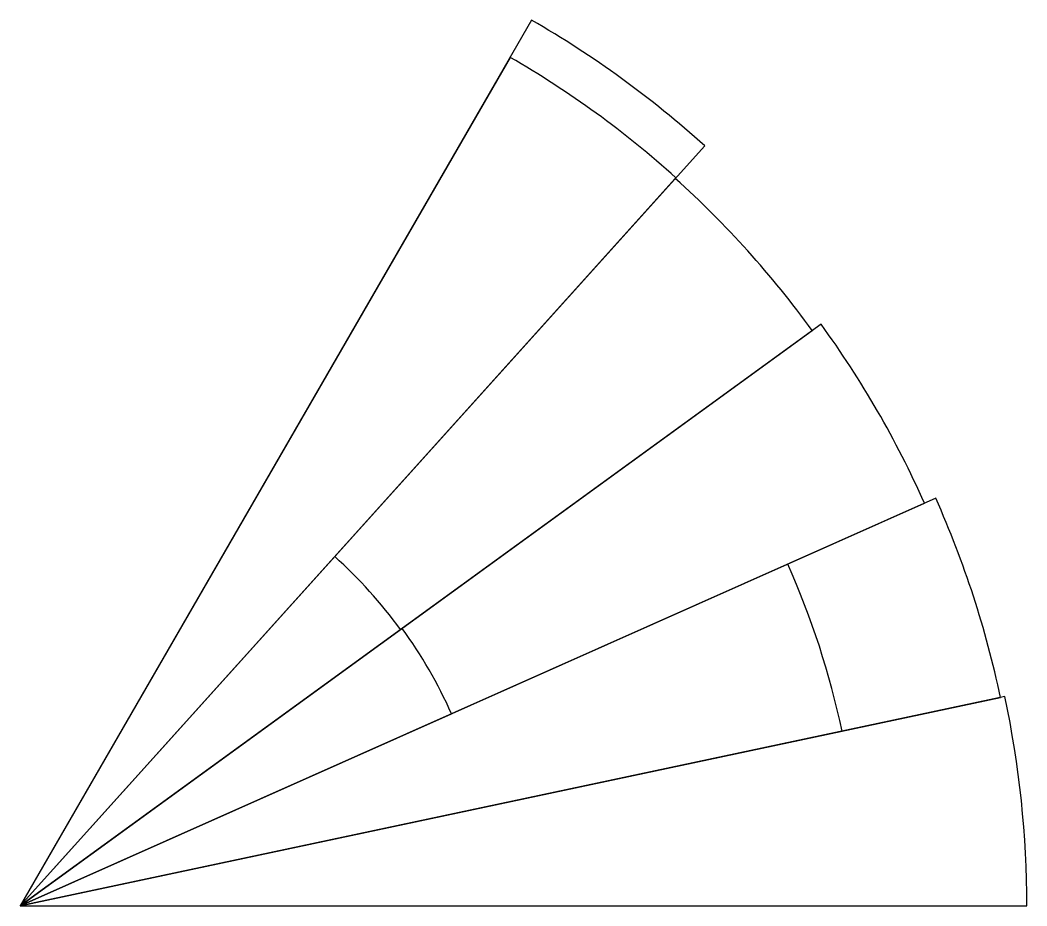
# Model space of a CAD drawing. Extents: x 0 to 15.5, y 0 to 13.6.
import ezdxf

# ---------------------------------------------------------------- set-up
doc = ezdxf.new("R2010")
doc.units = 0

msp = doc.modelspace()

# ---------------------------------------------------------------- linework, layer by layer
at = {"layer": 'Nightingale', "color": 5}
for points in [[(0, 0), (10.541203, 11.707191, 0.052408), (7.876791, 13.643001)], [(0, 0), (5.857137, 4.255459, 0.052408), (4.844385, 5.380234)], [(0, 0), (12.657422, 2.690418, 0.052408), (11.821457, 5.263252)], [(0, 0), (6.642817, 2.957572, 0.052408), (5.882741, 4.274062)]]:
    msp.add_lwpolyline(points, format="xyb", close=True, dxfattribs=at)
at = {"layer": 'Nightingale', "color": 1}
for points in [[(0, 0), (10.098214, 11.215202, 0.052408), (7.545772, 13.06966)], [(0, 0), (12.197401, 8.86193, 0.052408), (10.08836, 11.204258)], [(0, 0), (13.926502, 6.200478, 0.052408), (12.333023, 8.960465)], [(0, 0), (15.097262, 3.209022, 0.052408), (14.100158, 6.277794)], [(0, 0), (15.502609, 0, 0.052408), (15.16384, 3.223174)]]:
    msp.add_lwpolyline(points, format="xyb", close=True, dxfattribs=at)

doc.saveas('drawing.dxf')
